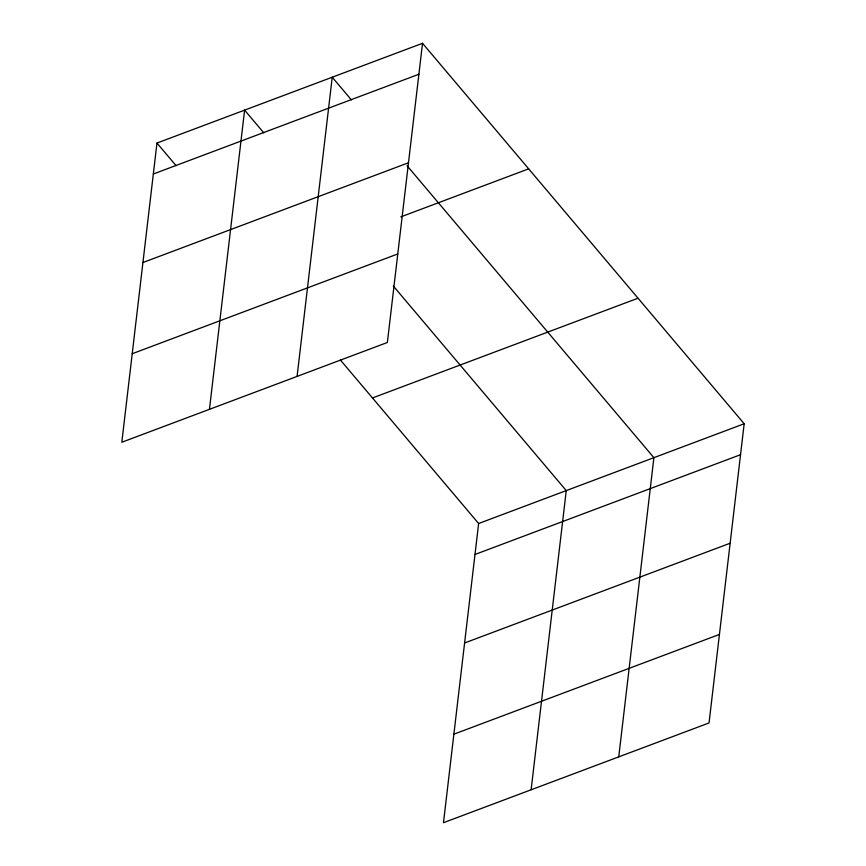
<?xml version="1.0" encoding="UTF-8"?>
<svg xmlns="http://www.w3.org/2000/svg" width="866" height="866" viewBox="0 0 866 866"><rect width="100%" height="100%" fill="white"/><g stroke="black" fill="none" stroke-linecap="round" stroke-linejoin="round"><path stroke-width="1.3" d="M156.963 143.052L121.825 442.245L387.373 342.481L422.521 43.3L156.963 143.052L176.112 165.698M209.453 409.326L244.602 110.134L263.74 132.779M297.081 376.396L332.23 77.215L351.369 99.861M340.37 359.975L478.627 523.519L443.479 822.7L709.038 722.948L744.175 423.755L422.521 43.3M531.118 789.781L566.256 490.6L393.283 285.996M618.746 756.862L653.895 457.681L407.052 165.72M153.336 174.001L418.884 74.249M142.933 262.528L408.481 162.765M400.817 216.879L528.661 168.848M132.217 353.718L397.765 253.965M372.477 397.959L638.025 298.207M478.627 523.519L744.175 423.755M474.99 554.467L740.538 454.704M464.598 642.983L730.146 543.231M453.881 734.184L719.43 634.432"/></g></svg>
